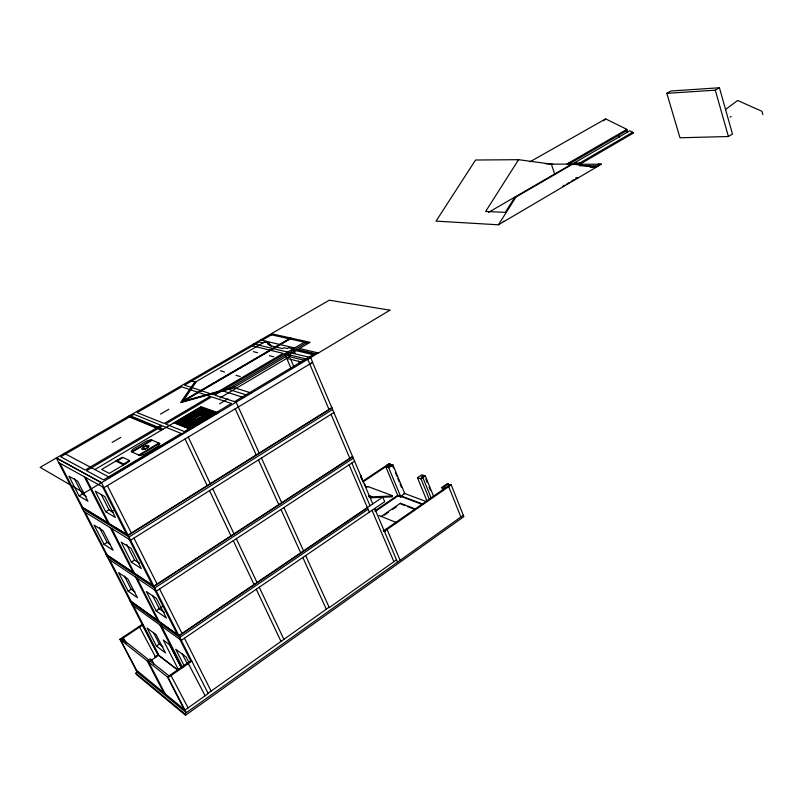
<?xml version="1.0" encoding="UTF-8"?>
<svg xmlns="http://www.w3.org/2000/svg" width="803" height="803" viewBox="0 0 803 803"><rect width="100%" height="100%" fill="white"/><g stroke="black" fill="none" stroke-linecap="round" stroke-linejoin="round"><path stroke-width="1.2" d="M627.444 132.615L626.842 129.363L605.653 118.884L529.99 161.815M632.664 133.479L632.694 132.254L629.763 130.799L574.265 162.999L574.275 164.244L579.796 164.274L633.657 132.907L631.198 132.987M367.945 486.558L392.316 495.642L392.215 496.826L371.257 497.75L368.557 496.706M368.918 495.652L372.06 496.866L392.286 495.983M371.257 497.75L371.357 496.555L372.09 496.525M293.577 349.646L292.192 350.238M292.121 350.118L293.527 349.516M572.73 164.083L551.37 164.153L518.587 159.687L475.547 160.018L436.049 221.126L498.442 224.8L515.968 197.026L572.73 164.083L596.117 167.315L590.135 167.315M518.587 159.687L485.644 211.46L505.308 212.363L515.004 196.996L515.968 197.026M262.029 340.321L272.89 334.038L310.028 342.309L233.583 387.518L181.709 401.982L195.36 382.098L265.863 341.215M196.384 381.505L183.164 400.797L289.231 338.786M194.848 381.937L180.645 402.604L234.145 387.688M603.455 120.791L605.653 118.884M725.832 109.278L737.646 100.465L761.947 111.296L762.85 114.618M137.835 671.78L135.767 673.195L136.48 674.56L185.533 715.242L463.863 516.63L451.206 484.882L450.262 484.56L445.886 487.592L443.999 486.939L448.365 483.908L449.299 486.237M208.067 693.27L329.089 607.209M396.511 559.801L329.28 607.63L305.672 555.556M135.767 673.195L184.78 713.787L463.321 515.265M442.734 489.71L441.831 487.461L447.422 483.587L448.365 483.908M165.157 693.792L148.655 662.063L158.552 655.318L142.211 624.433L119.898 639.258L168.168 677.551L191.817 661.15L191.044 660.588L167.425 676.959L184.218 709.471M451.206 484.882L384.416 531.305L383.513 530.913L444.661 488.455L441.831 487.461M380.953 516.62L400.376 503.27L415 508.881M384.296 515.165L388.381 512.354M392.466 509.544L396.562 506.733M375.212 511.491L397.967 495.943L400.878 497.037L401.49 496.625L422.328 504.445M427.216 501.574L417.48 477.715L421.776 474.794L425.349 476.018L433.66 496.525M154.899 656.844L156.916 655.469M423.552 475.406L421.103 477.082L422.89 477.695L431.231 498.211M421.997 477.394L424.456 475.717M417.48 477.715L421.043 478.959L425.349 476.018M374.931 510.838L397.696 495.3L400.607 496.395L404.762 493.554L392.898 464.897L392.065 464.616L389.064 466.613L386.986 465.901L389.987 463.903L390.931 466.192M129.855 600.473L178.868 635.574L382.76 497.087L384.697 501.674L181.297 640.372L132.164 604.96M368.085 509.283L179.782 637.371L130.718 602.16M156.434 646.084L165.488 652.949L156.143 634.751L147.17 628.097L156.434 646.084L159.365 644.096L162.999 646.827M362.866 481.981L385.781 466.704L388.692 467.707L400.878 497.037M388.692 467.707L392.898 464.897M142.874 624.915L120.54 639.77L136.58 670.294M362.926 481.087L389.154 463.622L389.987 463.903M158.141 609.407L162.276 606.666M156.224 610.922L166.412 618.079L156.444 598.436L146.357 591.55L156.224 610.922L159.355 608.855L164.464 612.408M354.595 461.223L156.354 591.088L108.395 558.898M352.567 456.485L153.845 586.14L106.016 554.291M352.698 456.787L154.005 586.451L106.167 554.572M353.32 458.262L154.788 587.997L106.909 556.017M128.179 591.219L137.474 597.743L127.777 578.863L118.583 572.589L128.179 591.219L131.19 589.261L134.924 591.851M131.361 562.12L141.308 568.584L131.019 548.308L121.183 542.125L131.361 562.12L134.573 560.072L139.561 563.284M332.583 409.5L128.992 537.016L82.388 508.5M333.887 412.541L130.608 540.208L83.913 511.471M331.81 407.663L128.018 535.099L81.464 506.713M331.93 407.964L128.179 535.42L81.615 507.004M104.019 544.314L113.072 550.206L103.085 530.753L94.132 525.122L104.019 544.314L107.11 542.386L110.141 544.334M728.401 136.53L732.466 134.031L719.438 87.758L670.896 91L666.821 93.329L679.99 137.775L728.401 136.53L715.302 90.187L719.438 87.758M105.715 511.752L115.391 517.493L104.761 496.545L95.206 491.115L105.715 511.752L109.007 509.744L113.323 512.274M111.145 511.812L113.263 510.507M730.158 117.128L731.152 116.525M309.767 364.06L312.648 362.334L310.641 357.616L253.688 343.905M310.641 357.616L307.76 359.342L328.989 409.43M186.467 427.648L212.373 412.19M187.24 427.949L213.166 412.471M188.012 428.25L213.959 412.762M188.785 428.561L214.762 413.043M234.506 401.641L315.96 352.969L317.717 353.38M189.558 428.862L215.555 413.324M109.328 477.223L215.977 413.475M79.126 495.983L87.918 501.202L77.63 481.138L68.938 476.209L79.126 495.983L82.297 494.086L86.222 496.395M181.117 425.54L206.873 410.233M181.879 425.841L207.656 410.514M192.881 419.678L201.382 414.609M219.53 403.819L227.851 398.87M182.642 426.142L194.115 419.317M201.081 415.161L208.439 410.795M183.405 426.433L194.888 419.608M201.864 415.452L209.222 411.066M184.168 426.734L210.005 411.347M184.931 427.035L210.798 411.628M118.302 459.577A1.967 0.632 -26.1 0 0 117.348 460.902L123.672 464.044L129.484 460.571L123.12 457.479A1.967 0.632 -26 0 0 120.771 458.122L101.7 469.424L109.288 473.399L128.54 461.916A1.987 0.652 -26 0 0 129.484 460.571M138.718 455.07L158.803 443.095M185.694 427.337L211.59 411.909M139.451 455.411L159.556 443.417M175.857 423.472L201.463 408.305M304.146 360.256L289.572 356.703L286.751 358.379L302.109 362.173M176.6 423.763L202.236 408.576M220.062 397.876L290.907 355.91M177.353 424.054L202.998 408.857M131.562 451.718L151.476 439.903M178.105 424.355L203.771 409.128M117.348 460.902L123.12 457.479M132.274 452.049L152.209 440.225M178.858 424.646L204.544 409.41M179.611 424.948L205.317 409.681M180.364 425.239L206.1 409.962M304.427 342.188L214.712 395.106L236.132 402.183L259.208 453.063M306.525 342.66L227.871 389.114L247.595 395.327M94.854 469.554L201.101 406.73L218.336 412.822M174.371 422.88L199.937 407.763M175.114 423.181L200.7 408.034M562.692 186.386L564.81 185.142M566.918 183.907L569.026 182.662M571.144 181.418L574.306 179.551M498.442 224.8L601.407 164.203L598.255 164.163L598.757 165.759L579.585 165.789M112.149 442.403L120.801 437.344M160.53 414.117L168.851 409.249M181.709 401.982L291.007 338.073M290.044 338.966L183.887 401.048L234.627 386.895M269.718 345.23L268.744 343.011L267.369 343.804L270.491 344.547L271.464 346.776M574.265 162.999L579.796 163.029L632.694 132.254M270.491 344.547L269.105 345.35L282.636 348.592L284.041 347.769L287.303 348.542L288.699 347.719L293.236 348.783L295.203 353.37M566.988 163.993L626.842 129.363M626.812 130.588L568.765 164.213L568.745 162.979M488.555 212.343L571.736 164.093M666.821 93.329L715.302 90.187M365.546 486.979L367.915 486.889M601.407 164.203L574.275 164.244L579.796 164.264L579.796 163.029M575.57 177.985L577.949 178.005M576.424 178.316L577.407 178.326M503.28 221.337L504.234 221.387M545.468 163.712L552.876 164.203M271.534 334.821L308.633 343.132M299.509 348.532L318.43 352.959M260.513 339.96L294.641 347.96M297.742 349.576L314.886 353.611M264.498 342.008L268.744 343.011M297.04 349.988L314.174 354.043M263.113 342.801L259.299 341.897L184.539 385.149L213.176 394.604L283.118 353.38L252.453 345.862M295.976 350.62L313.09 354.685M306.003 358.921L284.764 353.792L291.148 368.547M253.357 351.654L257.552 352.718M269.396 355.709L273.783 356.823M220.464 370.765L224.529 371.96M236.002 375.312L240.248 376.557M233.583 387.518L251.389 393.048M190.371 380.502L195.36 382.098M222.2 390.69L243.781 397.605M386.765 465.218L387.588 465.499M447.763 486.297L448.716 486.618L460.862 517.012M200.328 407.181L217.553 413.294M199.566 407.633L216.77 413.756M403.919 493.243L425.69 501.313M423.211 504.224L401.219 495.973L401.49 496.625M401.771 504.354L405.144 505.649M407.402 506.522L415.271 509.544M368.657 495.511L372.06 496.866M174.01 422.739L189.97 429.023M378.946 515.466L396.682 522.693M129.705 415.573L163.029 429.234M128.942 416.014L162.226 429.715M128.189 416.456L161.413 430.187M386.153 529.077L387.066 529.458L400.135 560.293M383.121 530.502L385.199 531.385M115.823 461.052L123.552 464.887M64.33 453.364L110.031 477.604M177.624 670.003L157.89 654.806L56.32 457.991L101.499 482.703L208.218 693.561L184.981 710.093L135.938 669.762M56.32 457.991L101.499 482.703M58.689 462.588L104.009 487.652L312.548 362.394L372.743 503.893M178.878 635.574L177.363 634.49L154.879 590.095M129.996 600.754L179.029 635.876L367.483 507.847L369.33 512.163M139.26 626.39L155.652 657.306M187.922 662.756L205.136 695.749M157.749 654.535L178.136 670.224M122.899 637.271L126.392 643.223M170.597 674.751L188.103 707.865M148.806 659.905L122.036 638.766L123.16 640.914M150.201 661.01L169.011 675.855M119.898 639.258L137.223 672.201L186.326 712.693L168.168 677.551M154.025 664.322L151.757 659.946L150.352 658.841L147.25 660.959L163.732 692.618M184.78 713.787L185.533 715.242M59.884 463.251L82.689 507.466M85.148 512.224L107.281 555.134M109.67 559.751L131.15 601.407M133.469 605.904L159.084 655.559M74.398 478.718L82.297 494.086M99.442 527.471L107.11 542.386M124.445 576.112L131.19 589.261M153.393 632.463L159.365 644.096M84.335 476.771L107.813 522.783M110.342 527.742L133.107 572.328M135.566 577.126L157.639 620.368L159.054 621.381L136.962 578.06M160.008 625.025L181.809 667.735M169.082 643.484L180.926 666.691M181.568 668.136L169.614 644.719L163.24 640.001L178.517 669.853M184.148 665.737L175.747 649.266L186.125 656.944L188.946 662.505M85.65 477.494L109.168 523.606M111.697 528.575L134.492 573.252M161.433 626.049L182.703 667.745M102.603 486.879L126.583 534.216M129.163 539.315L152.369 585.156M179.782 639.268L190.923 661.27M101.288 494.548L109.007 509.744M126.673 544.534L134.573 560.072M152.791 595.936L159.355 608.855M182.161 653.752L187.179 663.639M107.421 485.604L131.351 533.011M133.93 538.12L157.097 584.022M159.586 588.96L182.03 633.426M184.449 638.214L211.129 691.092M185.051 438.97L207.164 485.604M209.543 490.633L230.963 535.822M233.271 540.69L254.049 584.514M256.277 589.231L281 641.406M188.253 437.043L210.286 483.657M212.654 488.676L234.004 533.834M236.313 538.703L257.02 582.496M259.239 587.214L283.881 639.349M261.457 458.031L281.712 502.718M283.901 507.536L303.564 550.888M235.239 408.827L256.197 454.94M258.456 459.908L278.782 504.625M280.98 509.443L300.703 552.825M302.821 557.503L326.309 609.186M287.594 352.115L289.572 356.703M290.545 358.961L293.958 366.871M298.586 361.26L299.559 363.518M349.094 464.827L367.362 507.556M364.733 483.988L366.188 487.411M374.69 508.5L397.515 562.16M331.067 414.308L349.817 458.282M351.844 463.03L370.053 505.719M372 510.327L393.892 561.668M385.781 466.704L397.967 495.943M400.376 503.27L400.647 503.923M392.065 464.616L393.48 468.049M395.377 472.626L396.802 476.069M397.756 478.357L399.181 481.79M400.125 484.079L401.55 487.521M389.154 463.622L390.107 465.901M425.841 479.13L427.226 482.543M429.073 487.1L430.458 490.513M421.043 478.959L429.404 499.486M448.245 483.998L449.178 486.327M551.37 164.153L554.873 174.612M571.365 161.463L571.375 162.698M360.989 476.932A28.476 11.754 -24.1 0 1 362.153 480.084M362.213 479.662A28.336 11.754 -24.1 0 1 363.056 481.127M360.447 475.527A28.366 11.674 -24.1 0 1 361.29 476.982M126.051 463.401A1.987 0.652 -26.1 0 1 123.672 464.044M158.081 446.137L144.48 454.247A11.563 3.764 -25.7 0 1 139.752 455.552L131.27 451.577A11.493 3.714 -25.7 0 1 133.137 448.997L146.547 441.058A11.473 3.714 -25.6 0 1 151.175 439.773L159.867 443.557A11.543 3.764 -25.6 0 1 158.081 446.137M181.207 433.479L103.517 479.903L86.533 470.719L162.517 425.901L181.207 433.479M231.425 403.477L184.409 431.572L165.649 424.054L211.701 396.883L231.425 403.477M389.927 310.199L84.245 493.022L40.15 467.346L329.32 300.192L389.927 310.199M161.062 425.309L85.218 470.016L60.727 456.787L134.051 414.358L161.062 425.309M210.175 396.371L164.183 423.472L137.082 412.612L181.629 386.835L210.175 396.371M619.514 137.223L618.872 135.185L619.514 137.223M361.47 478.407A28.366 11.674 -24.1 0 0 360.336 475.246A28.486 11.724 -24.1 0 1 361.44 478.417M143.928 449.429A3.935 1.275 -25.7 0 0 148.987 445.896A3.935 1.275 -25.7 0 0 143.335 447.271A3.935 1.275 -25.7 0 0 143.928 449.429M144.118 449.198A3.443 1.124 -25.7 0 0 148.545 446.097A3.443 1.124 -25.7 0 0 143.586 447.301A3.443 1.124 -25.7 0 0 144.118 449.198"/></g></svg>
